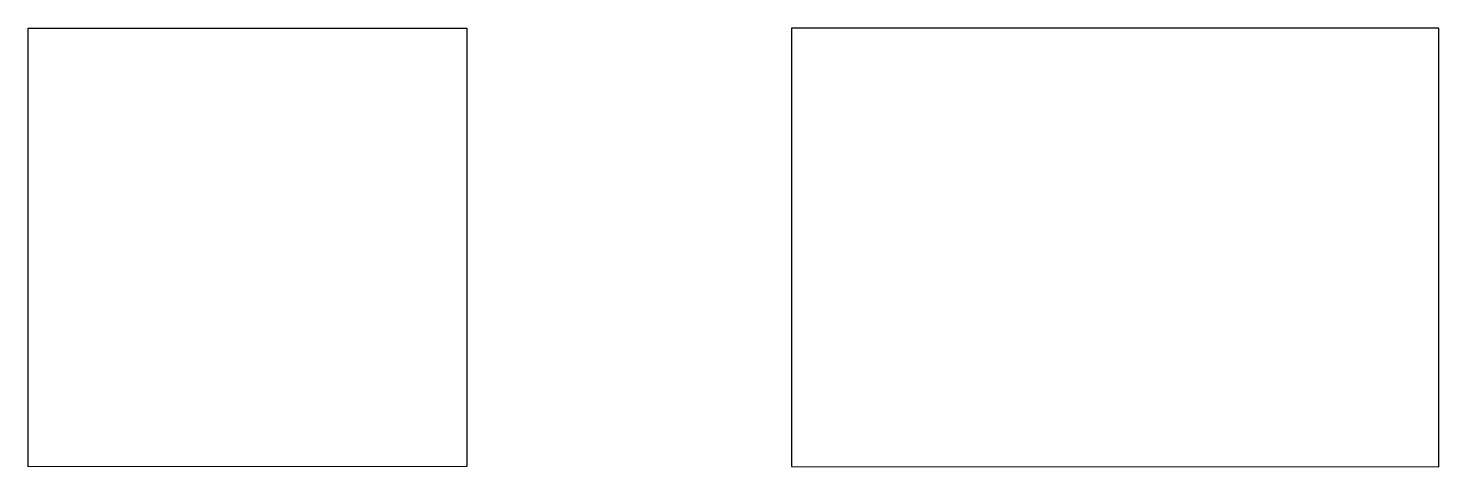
# Model space of a CAD drawing. Header units: millimetres. Extents: x 88 to 474, y -112 to 8.
import ezdxf

# ---------------------------------------------------------------- set-up
doc = ezdxf.new("R2010")
doc.units = ezdxf.units.MM

msp = doc.modelspace()

# ---------------------------------------------------------------- linework, layer by layer
for p, q in [((87.5, -112.5), (87.5, 7.75)), ((87.5, 7.75), (207.75, 7.75)), ((207.75, 7.75), (207.75, -112.45)), ((474.15, 7.75), (296.75, 7.75)), ((296.75, 7.75), (296.75, -112.45)), ((474.15, -112.5), (474.15, 7.75)), ((207.75, -112.45), (87.5, -112.5)), ((296.75, -112.45), (474.15, -112.5))]:
    msp.add_line(p, q)

doc.saveas('drawing.dxf')
